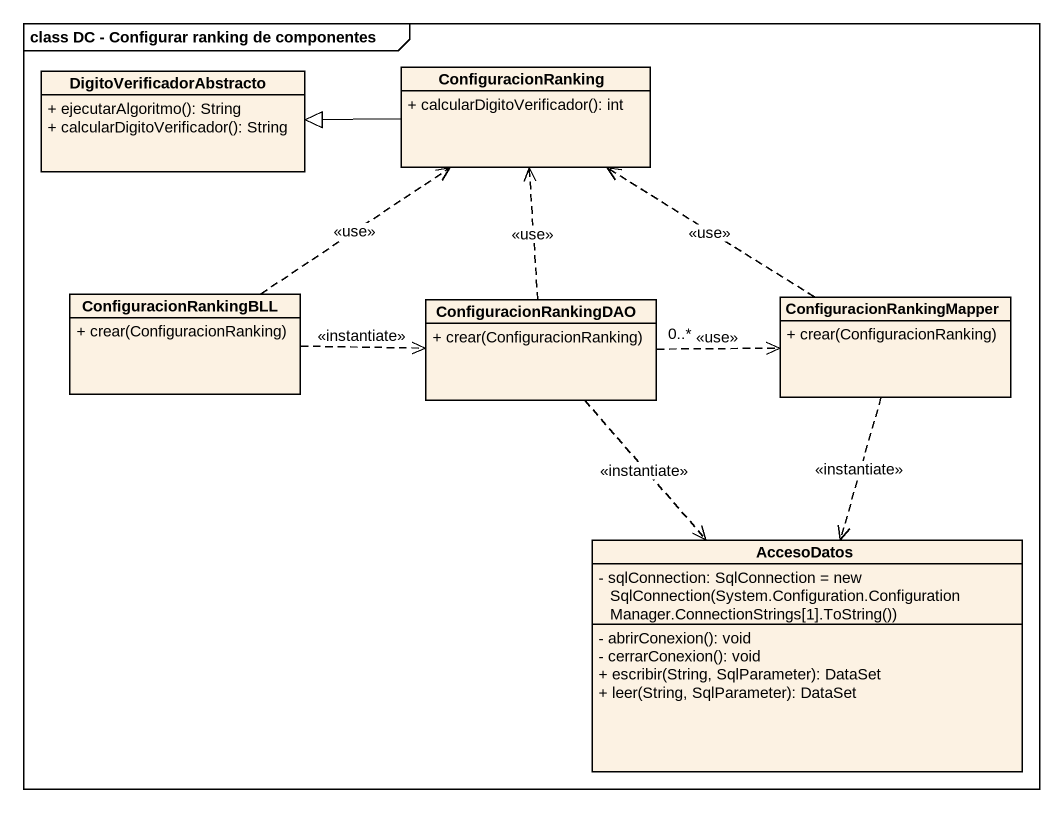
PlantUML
@startuml
mainframe class DC - Configurar ranking de componentes
hide circle
hide empty members
skinparam classAttributeIconSize 0
class DigitoVerificadorAbstracto {
  + ejecutarAlgoritmo(): String
  + calcularDigitoVerificador(): String
}
class ConfiguracionRanking {
  + calcularDigitoVerificador(): int
}
class ConfiguracionRankingBLL {
  + crear(ConfiguracionRanking)
}
class ConfiguracionRankingDAO {
  + crear(ConfiguracionRanking)
}
class ConfiguracionRankingMapper {
  + crear(ConfiguracionRanking)
}
class AccesoDatos {
  {field} - sqlConnection: SqlConnection = new SqlConnection(System.Configuration.ConfigurationManager.ConnectionStrings[1].ToString())
  - abrirConexion(): void
  - cerrarConexion(): void
  + escribir(String, SqlParameter): DataSet
  + leer(String, SqlParameter): DataSet
}
ConfiguracionRanking -left-|> DigitoVerificadorAbstracto
ConfiguracionRankingBLL .up.> ConfiguracionRanking : <<use>>
ConfiguracionRankingBLL .right.> ConfiguracionRankingDAO : <<instantiate>>
ConfiguracionRankingDAO .up.> ConfiguracionRanking : <<use>>
ConfiguracionRankingDAO "0..*" .right.> ConfiguracionRankingMapper : <<use>>
ConfiguracionRankingDAO ..> AccesoDatos : <<instantiate>>
ConfiguracionRankingMapper .up.> ConfiguracionRanking : <<use>>
ConfiguracionRankingMapper ..> AccesoDatos : <<instantiate>>
@enduml
